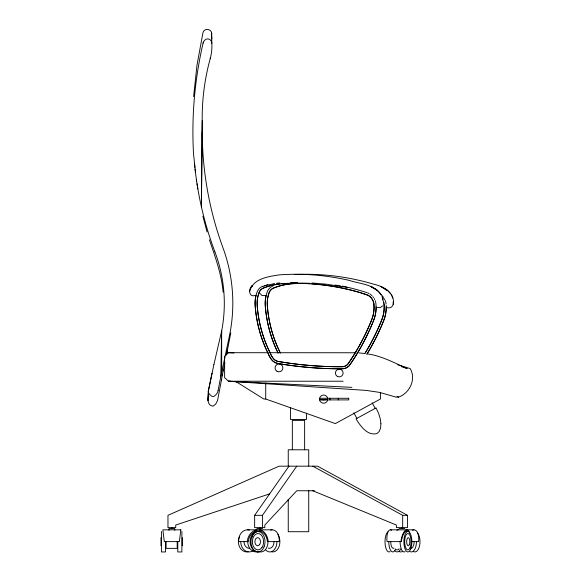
<?xml version="1.0" encoding="UTF-8"?>
<svg xmlns="http://www.w3.org/2000/svg" width="581" height="581" viewBox="0 0 581 581"><rect width="100%" height="100%" fill="white"/><g stroke="black" fill="none" stroke-linecap="round" stroke-linejoin="round"><path stroke-width="0.87" d="M222.552 374.229L217.563 400.476L215.733 404.027L213.147 406.148C205.725 405.487 208.55 395.937 208.426 391.289M210.395 58.042A222.617 222.414 10.6 0 0 202.217 120.55L201.411 206.843A340.88 340.575 10.4 0 0 214.934 251.9M386.852 307.567C394.484 309.891 394.797 299.309 391.463 294.959M208.296 391.26L208.034 400.578L208.47 396.402L208.383 397.15M218.093 390.519L220.758 376.742L221.644 331.025A145.635 145.504 10.4 0 0 214.919 251.9M221.593 333.719L221.651 331.025L213.931 364.403M193.611 96.562L197.01 64.999L202.762 33.778C203.314 26.908 213.43 28.752 211.564 35.397M230.81 332.898L226.452 354.926M211.549 33.161L211.84 43.43M221.346 380.468L221.608 379.066M208.121 399.822L208.84 396.002M222.291 375.638L223.511 369.4M223.249 370.809L224.477 364.57M220.758 376.742L229.568 335.135M224.215 365.979L224.869 362.762M213.924 364.403L208.506 390.57A4.946 4.88 -2.8 0 0 208.819 393.41L211.353 396.002A5.527 5.454 -2.8 0 0 213.554 396.54A8.759 8.642 -2.8 0 0 218.122 390.526M212.029 373.184L208.383 390.548A4.946 4.88 -2.7 0 0 208.318 391.986M227.454 350.103L226.452 354.621L227.193 351.512M249.707 291.125C253.2 278.568 268.131 276.585 279.054 274.907C302.469 273.099 326.137 275.133 349.021 280.34C359.944 283.978 374.549 284.167 381.347 294.959M319.673 398.929L319.673 399.329M314.401 490.756L296.768 490.756L264.834 525.035L264.834 527.621L254.638 527.621L254.638 515.332L288.975 466.18M262.43 527.621L262.43 515.332L296.768 466.18M251.769 286.506L252.452 285.532C248.145 288.321 248.603 297.697 255.066 295.489M251.776 286.346L252.452 285.532M382.61 305.867L380.308 307.61L376.735 307.567M225.268 355.681L228.507 352.711L268.19 352.711M224.615 356.276L224.615 377.657L228.507 381.223L366.103 390.403L379.611 392.4L395.901 397.084L398.719 397.084C409.743 393.076 416.424 379.132 410.208 368.572L397.818 364.846M262.75 286.44L267.747 284.683M265.19 295.489L262.067 295.598L259.874 293.383M269.591 493.894L175.738 525.035L175.738 527.621L167.967 527.621L167.967 515.332L279.069 466.18L317.611 466.18L407.492 515.332L407.492 527.621L396.387 527.621L396.387 525.035L312.796 490.756M266.062 285.344L264.399 285.816L274.595 283.55M327.176 399.517L323.632 399.91L320.087 399.517M276.331 283.303L279.831 282.925M294.741 274.53C321.264 273.266 347.975 276.563 373.43 284.116C381.151 285.939 390.294 289.643 392.734 298.046M290.507 282.504L297.668 282.482M269.998 352.711L355.971 352.761M236.649 381.768L228.507 381.223L343.131 381.223M380.417 392.785L380.417 399.016L335.353 423.593L265.72 399.016L263.796 399.016L235.632 381.397M254.638 515.332L262.43 515.332M312.796 466.18L402.677 515.332L407.492 515.332M256.875 528.601L262.605 528.601M399.074 528.601L404.804 528.601M247.629 529.828L257.027 529.828M259.053 529.828L272.111 529.828M390.352 529.828L413.97 529.828M411.682 541.615L418.625 541.615A11.881 5.89 -81.7 0 0 412.394 530.235M228.507 352.711L233.918 352.957M228.507 381.223L351.955 387.36M311.982 282.976L326.231 284.196L347.373 287.363M358.964 352.914L364.919 353.517M335.084 285.017L340.364 285.983M367.882 353.96C381.884 356 394.412 362.893 407.158 368.572L404.768 367.729M277.841 361.382L278.357 361.476A367.33 366.647 0.7 0 0 342.601 366.727A7.342 7.328 0.7 0 0 347.925 364.011L348.28 363.539A223.031 222.617 0.7 0 0 371.658 319.891A33.727 33.662 0.7 0 0 373.924 304.364L373.786 303.34A11.598 11.576 0.7 0 0 368.122 295.344L360.663 292.831A227.723 227.302 0.7 0 0 283.499 283.702A63.082 62.966 0.7 0 0 263.556 288.067L263.026 288.299A7.952 7.938 0.7 0 0 259.01 292.737A31.178 31.12 0.7 0 0 257.201 305.686A126.978 126.738 0.7 0 0 268.364 349.152L270.405 353.495A20.916 20.88 0.7 0 0 273.273 358.455A8.17 8.156 0.7 0 0 277.841 361.382A8.17 8.17 0 0 1 273.273 358.441A20.916 20.916 0 0 1 270.405 353.495L268.364 349.123A126.978 126.978 0 0 1 257.201 305.57A31.178 31.178 0 0 1 259.01 292.599A7.952 7.952 0 0 1 263.026 288.154L263.563 287.922A63.082 63.082 0 0 1 275.024 284.581M401.558 366.676L403.977 367.446M397.099 396.518L398.719 397.084M381.601 286.876L387.258 290.166L390.621 293.746M375.268 289.185L370.845 286.607L377.134 290.166L381.354 295.075M380.969 286.484L386.779 290.377M370.845 286.484L372.748 287.464M376.212 289.963L377.113 290.783M382.879 296.869L384.804 299.869M372.189 402.836L375.21 408.378M353.858 412.83L356.887 418.378M382.618 298.046L382.058 296.484L383.024 299.643M209.4 239.779C215.188 256.896 221.564 274.021 223.126 292.178M207.061 231.979L202.9 216.241M393.112 301.967L393.41 304.582M211.716 35.485L211.455 33.204M202.224 120.55L201.411 206.843A338.527 338.222 10.4 0 1 194.257 160.465L193.546 154.241A391.993 391.638 10.6 0 1 203.335 42.152M211.767 36.349L211.847 39.007M211.564 35.397L211.586 36.726M221.644 331.025L221.673 372.196M402.677 515.332L402.677 527.621M401.936 527.621L401.943 528.601M338.287 398.268L338.287 399.91M329.935 398.268L329.935 399.91M308.729 465.998L308.729 449.788L288.249 449.788L288.249 465.998M308.729 490.306L308.729 531.717L288.249 531.717L288.249 499.304M306.477 413.164L306.477 419.475L290.5 419.475L290.5 407.746M304.633 449.788L304.633 420.383L292.345 420.383L292.345 449.788M265.72 382.988L265.72 399.016M259.736 527.621L259.736 528.601M182.296 537.665L182.296 545.755M181.889 531.47L181.889 551.95L177.793 551.95L177.793 541.71M177.19 541.71L177.19 548.362L166.101 548.362L166.101 541.71M174.721 530.293L174.721 528.601L168.984 528.601L168.984 530.293M171.853 527.621L171.853 528.601M165.505 541.71L165.505 551.95L161.409 551.95L161.409 531.47M160.995 537.665L160.995 545.755M327.59 400.193A4.096 4.096 0 0 1 321.286 402.488A4.096 4.096 0 0 1 321.286 395.777A4.096 4.096 0 0 1 327.59 398.072M249.336 530.01A11.881 9.681 77.9 0 0 238.697 541.623L248.29 541.615A10.64 8.664 -77.5 0 1 255.502 531.419M247.274 541.615A11.881 9.681 -77.5 0 1 257.027 529.872M259.939 551.797A10.24 8.41 -90 0 1 257.02 551.797M256.301 551.601A10.24 8.41 -90 0 1 250.142 543.046A10.24 8.41 -90 0 1 254.275 532.842M257.608 551.797A10.24 8.41 -90 0 1 247.731 541.71M248.254 551.797A10.24 8.41 -90 0 1 239.902 547.585A10.24 8.41 -90 0 1 239.51 536.59M253.331 550.577A10.24 8.41 -90 0 1 240.723 541.71M249.474 548.362A6.66 5.469 -90 0 1 244.005 541.71M396.917 530.235A11.881 5.897 81.9 0 1 398.413 529.828M417.441 532.842A10.24 5.12 -90 0 1 419.613 545.632A10.24 5.12 -90 0 1 413.556 551.601M416.454 541.71A10.24 5.12 -90 0 1 410.012 551.601M400.767 548.951A10.24 5.12 -90 0 1 394.586 550.577M399.191 548.791A8.178 4.089 -90 0 1 396.089 549.604M402.016 551.601A10.24 5.12 -90 0 1 399.365 551.601M414.144 541.71A6.66 3.326 -90 0 1 410.818 548.362M391.594 530.235A11.881 4.597 82.4 0 0 387.055 541.623L401.377 541.615A10.64 4.111 -82.2 0 1 407.782 531.419M400.897 541.615A11.881 4.59 -82.2 0 1 405.022 530.729A11.881 4.59 -82.2 0 1 409.765 533.285M405.124 551.601A10.24 3.987 -90 0 1 400.098 541.71M390.033 551.601A10.24 3.987 -90 0 1 385.145 544.361A10.24 3.987 -90 0 1 387.97 531.818M395.596 548.951A10.24 3.987 -90 0 1 391.245 551.173A10.24 3.987 -90 0 1 388.783 541.71M393.998 548.137A6.66 2.593 -90 0 1 390.737 541.71M252.161 537.105A11.881 8.098 80.4 0 1 260.666 530.061A11.881 8.098 80.4 0 1 268.269 541.623M255.633 532.479A10.64 7.255 80.4 0 1 267.42 541.623L279.185 541.615A11.881 8.098 -80.1 0 0 270.673 530.01M277.849 534.469A10.24 7.037 -90 0 1 279.112 546.438A10.24 7.037 -90 0 1 271.647 551.797M276.934 541.71A10.24 7.037 -90 0 1 272.867 550.991A10.24 7.037 -90 0 1 265.372 549.553M268.001 541.71A10.24 7.037 -90 0 1 259.743 551.797M259.148 531.818A10.24 7.037 -90 0 1 260.353 531.506M274.036 541.71A6.66 4.575 -90 0 1 268.277 548.137M229.51 335.557A160.908 160.763 10.6 0 0 222.959 247.775A339.333 339.021 10.6 0 1 202.232 132.069M203.089 43.147A7.4 7.393 10.4 0 1 204.577 40.343L205.95 39.305A4.111 4.103 10.4 0 1 209.363 39.305L210.736 40.343A4.604 4.597 10.4 0 1 211.84 43.43A46.814 46.77 10.6 0 1 210.199 58.725M197.867 188.919A338.527 338.222 10.6 0 1 197.576 187.205M197.3 185.484A338.527 338.222 10.6 0 1 197.032 183.77M196.639 181.185A338.527 338.222 10.6 0 1 196.393 179.464M195.499 172.572A338.527 338.222 10.6 0 1 195.1 169.115M194.911 167.386A338.527 338.222 10.6 0 1 194.57 163.929M384.048 304.248A33.727 33.727 0 0 1 381.775 319.797A223.031 223.031 0 0 1 365.137 353.117A223.031 222.617 0.7 0 0 381.775 319.891A33.727 33.662 0.7 0 0 384.048 304.364L383.91 303.217A11.598 11.598 0 0 0 382.516 299.433M306.928 283.223A227.723 227.723 0 0 0 293.623 283.55A63.082 63.082 0 0 0 273.68 287.922L273.15 288.154A7.952 7.952 0 0 0 269.134 292.599A31.178 31.178 0 0 0 267.325 305.57A126.978 126.978 0 0 0 278.481 349.123L280.296 352.95L278.481 349.123A126.978 126.738 0.7 0 1 267.318 305.686A31.178 31.12 0.7 0 1 269.126 292.737A7.952 7.938 0.7 0 1 273.15 288.299L273.68 288.067A63.082 62.966 0.7 0 1 293.623 283.702A227.723 227.302 0.7 0 1 309.586 283.412M307.814 283.23A227.723 227.723 0 0 1 309.593 283.252M278.045 352.994A129.026 129.026 0 0 1 265.277 305.715A33.248 33.248 0 0 1 267.216 291.88A9.986 9.986 0 0 1 270.477 287.413M271.044 286.999A9.986 9.986 0 0 1 271.639 286.636M272.264 286.31A9.986 9.986 0 0 1 272.903 286.026M366.887 354.185A225.174 225.174 0 0 0 383.685 320.552A35.79 35.79 0 0 0 386.183 305.439M266.178 295.373A33.248 33.182 0.7 0 0 265.277 305.831A129.026 128.786 0.7 0 0 278.045 353.016M366.887 354.207A225.174 224.76 0.7 0 0 383.685 320.639A35.79 35.724 0.7 0 0 386.227 306.957M383.685 302.352A11.598 11.576 0.7 0 1 383.903 303.34M382.102 295.584A13.646 13.646 0 0 1 382.908 296.455M385.297 300.559A13.646 13.646 0 0 1 386.082 304.037M278.357 361.469A367.33 367.33 0 0 0 342.601 366.727A7.342 7.342 0 0 0 347.925 363.996L348.28 363.524A223.031 223.031 0 0 0 371.658 319.797A33.727 33.727 0 0 0 373.932 304.248L373.786 303.217A11.598 11.598 0 0 0 368.129 295.206L360.663 292.693A227.723 227.723 0 0 0 318.954 284.414M276.709 284.283A63.082 63.082 0 0 1 280.093 283.826M281.8 283.666A63.082 63.082 0 0 1 283.506 283.55A227.723 227.723 0 0 1 296.811 283.223M297.697 283.23A227.723 227.723 0 0 1 310.109 283.681M311.881 283.797A227.723 227.723 0 0 1 317.182 284.24M256.061 295.242A33.248 33.248 0 0 0 255.161 305.715A129.026 129.026 0 0 0 268.299 353.742A23.008 22.964 0.7 0 0 271.668 359.733A10.204 10.189 0.7 0 0 277.987 363.495A369.698 369.698 0 0 0 342.696 368.775A9.398 9.383 0.7 0 0 349.951 364.723A225.174 224.76 0.7 0 0 373.561 320.639A35.79 35.724 0.7 0 0 375.965 304.154A13.646 13.617 0.7 0 0 375.181 300.682M342.151 286.077A229.771 229.342 0.7 0 1 346.53 287.021M347.402 287.225A229.771 229.342 0.7 0 1 367.228 292.744M368.078 293.02A13.646 13.617 0.7 0 1 369.138 293.565M370.148 294.204A13.646 13.617 0.7 0 1 371.978 295.722M372.791 296.593A13.646 13.617 0.7 0 1 373.518 297.537M374.164 298.532A13.646 13.617 0.7 0 1 374.716 299.585M262.779 286.179A9.986 9.971 0.7 0 0 257.092 292.018A33.248 33.182 0.7 0 0 255.161 305.831A129.026 128.786 0.7 0 0 268.299 353.764A23.008 23.008 0 0 0 271.668 359.719A10.204 10.204 0 0 0 277.987 363.488A369.698 369.008 0.7 0 0 342.696 368.775A9.398 9.398 0 0 0 349.951 364.715A225.174 225.174 0 0 0 373.568 320.552A35.79 35.79 0 0 0 376.11 306.841M380.911 423.745L380.577 428.081L379.255 431.414L377.033 433.513C367.468 436.193 360.358 425.909 356.015 418.85L376.081 407.906L378.58 413.302L380.228 418.705L380.911 423.745M180.836 529.828L179.347 541.615L164.314 541.623L162.869 529.828L180.836 529.828M348.738 398.268L319.485 398.268L319.485 399.91L348.738 399.91L348.738 398.268M410.687 548.951A10.24 3.987 -90 0 0 408.893 531.818A10.24 3.987 -90 0 0 404.013 544.361A10.24 3.987 -90 0 0 410.687 548.951M410.113 547.491A8.178 3.188 -90 0 0 408.69 533.816A8.178 3.188 -90 0 0 404.79 543.823A8.178 3.188 -90 0 0 410.113 547.491M409.358 544.571A4.045 1.576 -90 0 0 408.646 537.803A4.045 1.576 -90 0 0 406.722 542.756A4.045 1.576 -90 0 0 409.358 544.571M264.086 546.83A10.24 7.037 -90 0 0 257.993 531.47A10.24 7.037 -90 0 0 251.9 546.83A10.24 7.037 -90 0 0 264.086 546.83M261.966 547.491A8.178 5.614 -90 0 0 259.446 533.816A8.178 5.614 -90 0 0 252.568 543.823A8.178 5.614 -90 0 0 261.966 547.491M259.656 544.571A4.045 2.782 -90 0 0 258.414 537.803A4.045 2.782 -90 0 0 255.008 542.756A4.045 2.782 -90 0 0 259.656 544.571M337.292 376.343A3.849 3.849 0 0 0 343.11 373.075A3.849 3.849 0 0 0 337.372 369.676A3.849 3.849 0 0 0 337.292 376.343M276.977 371.274A3.914 3.914 0 0 0 282.889 367.947A3.914 3.914 0 0 0 277.057 364.49A3.914 3.914 0 0 0 276.977 371.274"/></g></svg>
